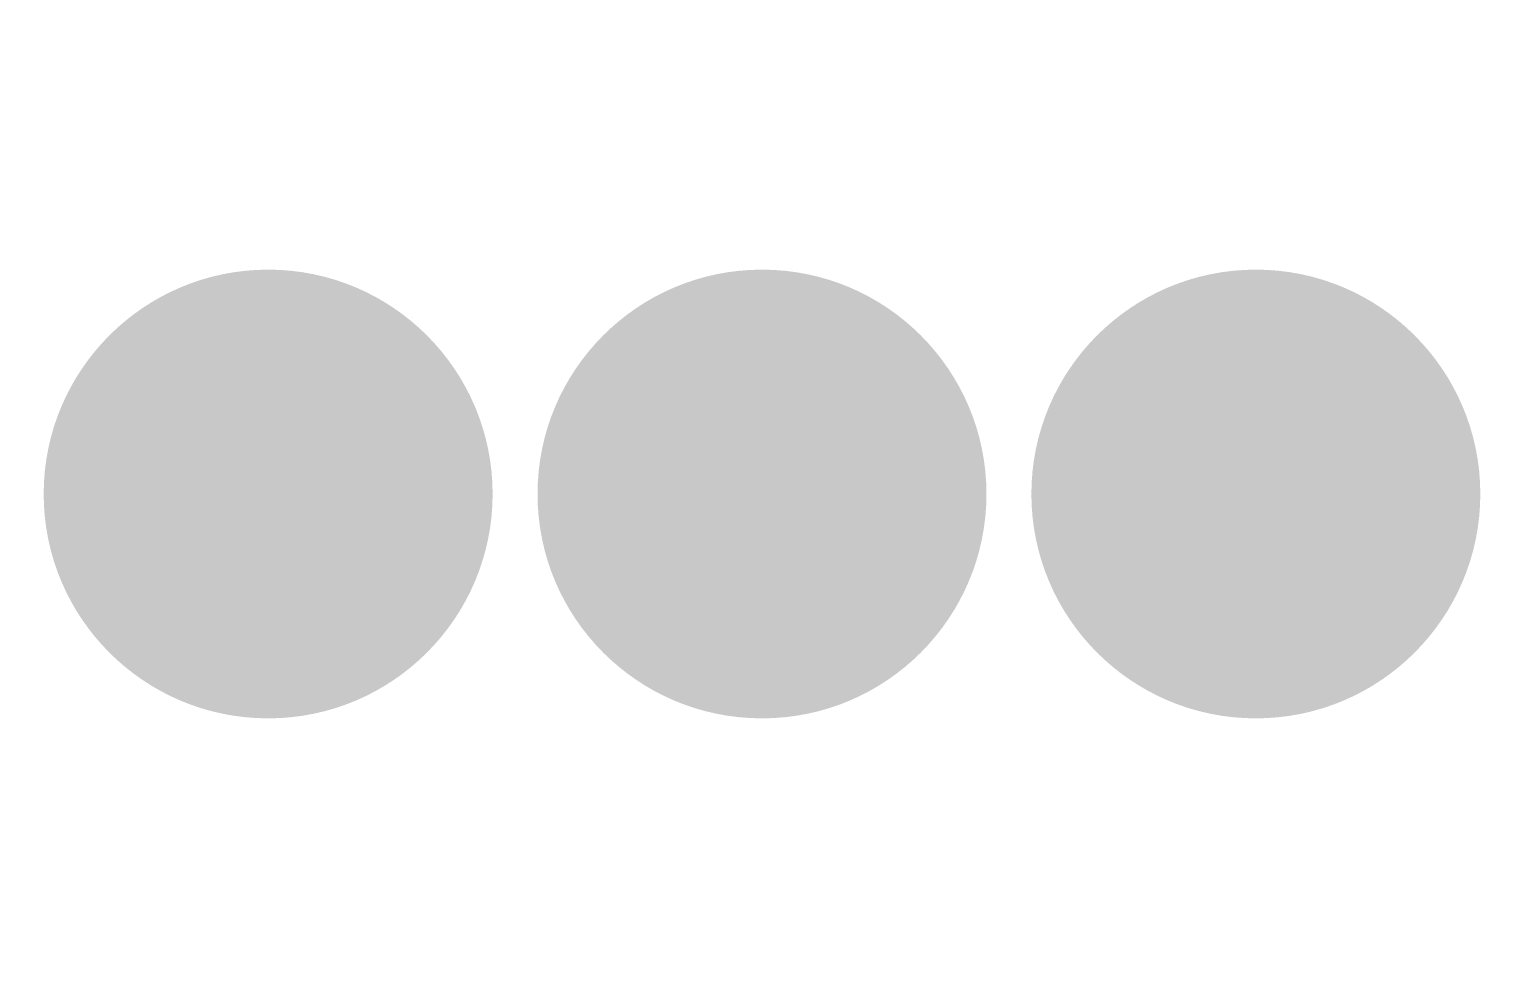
# Paper-space layout 'Sheet1' of a CAD drawing. Header units: millimetres. Extents: x 40 to 364, y 26 to 231.
# The model-space entities are those that its viewports show. They can reach past a viewport. Long polylines and large blocks are cut down to what shows.
import ezdxf

# ---------------------------------------------------------------- set-up
doc = ezdxf.new("R2010")
doc.units = ezdxf.units.MM
doc.layers.add('1', color=7, linetype='Continuous')
doc.layers.add('3', color=7, linetype='Continuous')
doc.layers.get('0').off()

msp = doc.modelspace()

# ---------------------------------------------------------------- hatches: boundary and pattern name
at = {"layer": '1'}
h = msp.add_hatch(color=8, dxfattribs=at)
h.paths.add_polyline_path([(100, 90), (100, 140), (104, 140), (94, 160), (84, 140), (88, 140), (88, 90)])
h.paths.add_polyline_path([(116, 110), (116, 90), (118, 90), (114, 80), (110, 90), (112, 90), (112, 110)])
h.paths.add_polyline_path([(240, 132), (240, 120), (190, 120), (190, 116), (170, 126), (190, 136), (190, 132)])
h.paths.add_polyline_path([(250, 106), (240, 110), (240, 108), (220, 108), (220, 104), (240, 104), (240, 102)])
edge = h.paths.add_edge_path()
edge.add_arc((320, 120), 24, 315, 540)
edge.add_line((296, 120), (300, 120))
edge.add_line((300, 120), (290, 100))
edge.add_line((290, 100), (280, 120))
edge.add_line((280, 120), (284, 120))
edge.add_arc((320, 120), 36, -45, 180, ccw=False)
edge.add_line((345.46, 94.54), (336.97, 103.03))
at = {"layer": '3'}
h = msp.add_hatch(color=250, dxfattribs=at)
edge = h.paths.add_edge_path()
edge.add_arc((100, 120), 50, 0, 360)
edge = h.paths.add_edge_path()
edge.add_arc((210, 120), 50, 0, 360)
edge = h.paths.add_edge_path()
edge.add_arc((320, 120), 50, 0, 360)
h.paths.add_polyline_path([(94, 160), (84, 140), (88, 140), (88, 90), (100, 90), (100, 140), (104, 140)], flags=16)
h.paths.add_polyline_path([(110, 90), (112, 90), (112, 110), (116, 110), (116, 90), (118, 90), (114, 80)], flags=16)
h.paths.add_polyline_path([(170, 126), (190, 136), (190, 132), (240, 132), (240, 120), (190, 120), (190, 116)], flags=16)
h.paths.add_polyline_path([(220, 108), (220, 104), (240, 104), (240, 102), (250, 106), (240, 110), (240, 108)], flags=16)
edge = h.paths.add_edge_path(flags=16)
edge.add_line((280, 120), (284, 120))
edge.add_arc((320, 120), 36, -45, 180, ccw=False)
edge.add_line((345.46, 94.54), (336.97, 103.03))
edge.add_arc((320, 120), 24, 315, 540)
edge.add_line((296, 120), (300, 120))
edge.add_line((300, 120), (290, 100))
edge.add_line((290, 100), (280, 120))

psp = doc.layouts.new('Sheet1')

# ---------------------------------------------------------------- viewports
at = {"layer": '0'}
psp.add_viewport(center=(202.5, 128.5), size=(324, 205.6), view_center_point=(210, 120), view_height=207.123, dxfattribs=at)

doc.saveas('drawing.dxf')
